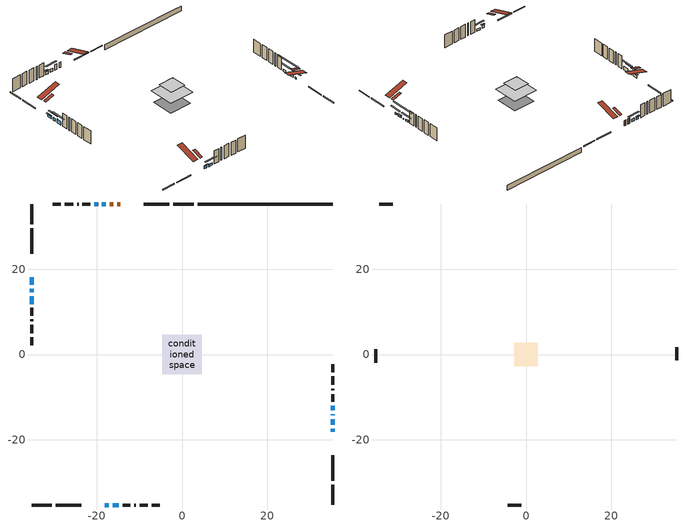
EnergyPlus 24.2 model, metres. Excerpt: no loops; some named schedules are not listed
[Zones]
conditioned space
 floor adiabatic (AdiabaticFloorConstruction): -4.59,-4.59 -4.59,4.59 4.59,4.59 4.59,-4.59 z2.8
 floor foundation (Slab1 construction): -4,-3.93 -4,3.93 4,3.93 4,-3.93 z-1.44
 wall outside (RimJoist1 construction): 2.74,35.37 -2.06,35.37 / -35.37,-35.37 -30.57,-35.37 / -35.37,35.37 -35.37,30.57 / 35.37,-35.37 35.37,-30.57 z0.36:0.66
 wall outside (RimJoist2 construction): -2.99,35.37 -8.93,35.37 / -29.64,-35.37 -23.69,-35.37 / -35.37,29.64 -35.37,23.69 / 35.37,-29.64 35.37,-23.69 z0.36:0.66
 wall outside (AdiabaticWallConstruction 1): -14.53,35.37 -15.18,35.37 / -16.1,35.37 -16.94,35.37 z0.36:2.39
 wall outside (AdiabaticWallConstruction): 35.37,-18.1 35.37,-17.49 z0.36:0.97; 35.37,-16.56 35.37,-15.23 / -16.23,-35.37 -14.9,-35.37 z0.36:1.15; -18.1,-35.37 -17.16,-35.37 / -17.87,35.37 -18.81,35.37 / -19.74,35.37 -20.68,35.37 z0.36:1.48; -35.37,18.1 -35.37,16.4 / -35.37,15.47 -35.37,14.62 z0.36:1.38; 35.37,-14.31 35.37,-14.01 z0.36:0.71; 35.37,-13.09 35.37,-12 z0.36:1.01; -35.37,13.69 -35.37,11.86 z0.36:1.68
 wall outside (Wall1 construction): -21.61,35.37 -23.38,35.37 / -13.97,-35.37 -12.2,-35.37 / -35.37,10.93 -35.37,9.16 / 35.37,-11.07 35.37,-9.3 z0.36:5.24
 wall outside (Wall2 construction): -24.31,35.37 -24.67,35.37 / -11.27,-35.37 -10.91,-35.37 / -35.37,8.23 -35.37,7.87 / 35.37,-8.37 35.37,-8.01 z0.36:5.24
 wall outside (Wall3 construction): -25.6,35.37 -27.55,35.37 / -9.98,-35.37 -8.03,-35.37 / -35.37,6.94 -35.37,4.99 / 35.37,-7.08 35.37,-5.12 z0.36:5.24
 wall outside (Wall4 construction): -28.48,35.37 -30.35,35.37 / -7.1,-35.37 -5.23,-35.37 / -35.37,4.06 -35.37,2.19 / 35.37,-4.2 35.37,-2.33 z0.36:5.24
 wall foundation (FoundationWall1 construction): 3.67,35.37,-1.44 3.67,35.37,0.36 32.2,35.37,0.36 32.2,35.37,0.33 35.37,35.37,0.33 35.37,35.37,-1.44
 window (WindowConstruction 9): 35.37,-18.1 35.37,-17.49 z0.36:0.97
 window (WindowConstruction 6): 35.37,-16.56 35.37,-15.23 z0.36:1.15
 window (WindowConstruction 7): -18.1,-35.37 -17.16,-35.37 z0.36:1.48
 window (WindowConstruction 8): -35.37,18.1 -35.37,16.4 z0.36:1.37
 window (WindowConstruction 10): 35.37,-14.3 35.37,-14.01 z0.36:0.7
 window (WindowConstruction): -17.87,35.37 -18.81,35.37 z0.36:1.48
 window (WindowConstruction 1): -19.74,35.37 -20.68,35.37 z0.36:1.48
 window (WindowConstruction 2): -35.37,15.47 -35.37,14.62 z0.36:1.37
 window (WindowConstruction 3): 35.37,-13.08 35.37,-12 z0.36:1.01
 window (WindowConstruction 4): -16.23,-35.37 -14.9,-35.37 z0.36:1.15
 window (WindowConstruction 5): -35.37,13.69 -35.37,11.86 z0.36:1.68
 door (Door): -14.53,35.37 -15.17,35.37 z0.36:2.39
 door (Door 1): -16.1,35.37 -16.94,35.37 z0.36:2.39
 ceiling adiabatic (AdiabaticFloorConstruction): 4.59,-4.59 4.59,4.59 -4.59,4.59 -4.59,-4.59 z2.8
 roof outside (Roof3 construction): -13.6,35.37,5.24 -13.6,32.01,6.36 -12.72,32.01,6.36 -12.72,35.37,5.24; -19.03,-35.37,5.24 -19.03,-32.01,6.36 -19.91,-32.01,6.36 -19.91,-35.37,5.24; -35.37,19.03,5.24 -32.01,19.03,6.36 -32.01,19.91,6.36 -35.37,19.91,5.24; 35.37,-19.03,5.24 32.01,-19.03,6.36 32.01,-19.91,6.36 35.37,-19.91,5.24
attic - vented
 floor to conditioned space (Floor1 construction Reversed): -2.74,-2.74 -2.74,2.74 2.74,2.74 2.74,-2.74 z5.24
 floor to conditioned space (Floor2 construction Reversed): -2.55,-2.55 -2.55,2.55 2.55,2.55 2.55,-2.55 z5.24
 wall outside (Wall5 construction): -31.28,35.37 -34.44,35.37 / -4.3,-35.37 -1.14,-35.37 / -35.37,1.26 -35.37,-1.9 / 35.37,-1.4 35.37,1.76 z0.36:5.24
 roof outside (Roof1 construction): -11.79,35.37,5.24 -11.79,28.07,7.67 -9.86,28.07,7.67 -9.86,35.37,5.24; -20.84,-35.37,5.24 -20.84,-28.07,7.67 -22.77,-28.07,7.67 -22.77,-35.37,5.24; -35.37,20.84,5.24 -28.07,20.84,7.67 -28.07,22.77,7.67 -35.37,22.77,5.24; 35.37,-20.84,5.24 28.07,-20.84,7.67 28.07,-22.77,7.67 35.37,-22.77,5.24
shading: 35.37,-15.72 35.37,-19.87 35.78,-19.87 35.78,-15.72 z2.74; 35.37,-15.03 35.37,-16.76 35.78,-16.76 35.78,-15.03 z1.35; -16.96,-35.37 -18.3,-35.37 -18.3,-35.78 -16.96,-35.78 z1.68; -35.37,16.2 -35.37,18.3 -35.78,18.3 -35.78,16.2 z1.58; 35.37,-9.71 35.37,-18.6 35.78,-18.6 35.78,-9.71 z5.01; -20.58,35.37 -16.1,35.37 -16.1,35.78 -20.58,35.78 z3.25; -20.88,35.37 -19.54,35.37 -19.54,35.78 -20.88,35.78 z1.68; -35.37,12.85 -35.37,17.24 -35.78,17.24 -35.78,12.85 z3.15; 35.37,-10.23 35.37,-14.86 35.78,-14.86 35.78,-10.23 z2.78; -13.13,-35.37 -18,-35.37 -18,-35.78 -13.13,-35.78 z2.92; -35.37,10.09 -35.37,15.46 -35.78,15.46 -35.78,10.09 z3.45
[Building]
Building 1: Terrain=Suburbs
[Site:Location]
Regina Intl AP_SK: Latitude {deg}=50.43; Longitude {deg}=-104.67; Time Zone {hr}=-6; Elevation {m}=578; Keep Site Location Information=Yes
[Site:GroundTemperature:Shallow]
-2.28208, -4.75844, -4.95676, -3.7816, 0.936024, 5.63167, 9.70254, 12.2813, 12.5004, 10.403, 6.43594, 1.88434
[Site:WaterMainsTemperature]
Calculation Method=Schedule; Temperature Schedule=mains temperature schedule
[Material] Roughness=Rough; Thermal Absorptance=0.9
Name | Thickness {m} | Conductivity {W/m-K} | Density {kg/m3} | Specific Heat {J/kg-K} | Solar Absorptance | Visible Absorptance
asphalt or fiberglass shingles | 0.00635 | 0.162714 | 1121.4 | 1465.45 | 0.84 | 0.84
ceiling stud and cavity | 0.1397 | 0.0812881 | 65.682 | 1177.47 | 0.7 | 0.7
ceiling stud and cavity 1 | 0.1397 | 0.113663 | 65.682 | 1177.47 | 0.7 | 0.7
concrete 4.0 in. | 0.1016 | 1.803125 | 2242.8 | 837.4 | 0.7 | 0.7
concrete 8.0 in. | 0.2032 | 1.803125 | 2242.8 | 837.4 | 0.7 | 0.7
door material | 0.04445 | 0.20624 | 512.64 | 1214.23 | 0.7 | 0.7
door material 1 | 0.04445 | 0.0451087 | 512.64 | 1214.23 | 0.7 | 0.7
floor covering | 0.0127 | 0.0433444 | 54.468 | 1339.84 | 0.6 | 0.6
floor rigid ins; wall rigid ins | 0.512978 | 0.029427 | 32.04 | 1214.23 | 0.7 | 0.7
floor stud and cavity | 0.1397 | 1.75129 | 37.0049 | 1207.88 | 0.7 | 0.7
furniture material conditioned space 1 | 0.1524 | 0.115458 | 640.8 | 1214.23 | 0.6 | 0.6
gypsum board | 0.0127 | 0.160291 | 801 | 837.4 | 0.6 | 0.6
osb sheathing 0.5 in. | 0.0127 | 0.115458 | 512.64 | 1214.23 | 0.7 | 0.7
osb sheathing 0.75 in. | 0.01905 | 0.115458 | 512.64 | 1214.23 | 0.7 | 0.7
osb sheathing 2.0 in. | 0.0508 | 0.115458 | 512.64 | 1214.23 | 0.7 | 0.7
rim joist rigid ins | 0.051816 | 0.029427 | 32.04 | 1214.23 | 0.7 | 0.7
rim joist stud and cavity | 0.0508 | 0.0410629 | 125.044 | 1163.47 | 0.6 | 0.6
rim joist stud and cavity 1 | 0.0508 | 0.559327 | 125.044 | 1163.47 | 0.6 | 0.6
roof stud and cavity | 0.2032 | 0.164438 | 78.34581 | 1123.46 | 0.7 | 0.7
wall stud and cavity | 0.1397 | 0.0895467 | 139.0536 | 1170.24 | 0.7 | 0.7
wall stud and cavity 1 | 0.1397 | 0.112219 | 139.0536 | 1170.24 | 0.7 | 0.7
wall stud and cavity 2 | 0.1397 | 0.104256 | 139.0536 | 1170.24 | 0.7 | 0.7
wall stud and cavity 3 | 0.1397 | 0.105503 | 139.0536 | 1170.24 | 0.7 | 0.7
wall stud and cavity 4 | 0.0889 | 6.1454 | 50.32683 | 1063.81 | 0.6 | 0.6
wall stud and cavity 5 | 0.0889 | 0.380278 | 52.3479 | 1209.89 | 0.7 | 0.7
wall stud and cavity 6 | 0.0889 | 0.391764 | 83.0341 | 1211.67 | 0.7 | 0.7
wood siding | 0.0254 | 0.102417 | 544.68 | 1172.36 | 0.4 | 0.4
wood siding 1 | 0.00254 | 0.102417 | 544.68 | 1172.36 | 0.4 | 0.4
wood siding 2; wood siding 3; wood siding 4 | 0.0254 | 0.102417 | 544.68 | 1172.36 | 0.7 | 0.7
[WindowMaterial:SimpleGlazingSystem]
Name | U-Factor {W/m2-K} | Solar Heat Gain Coefficient
WindowMaterial | 2.938365 | 0.65
WindowMaterial 1 | 2.76973 | 0.64
WindowMaterial 2 | 2.74475 | 0.57
WindowMaterial 3 | 2.97868 | 0.61
WindowMaterial 4 | 2.90032 | 0.68
WindowMaterial 5 | 2.7578 | 0.6
WindowMaterial 6 | 5.20275 | 0.65
WindowMaterial 7 | 4.38171 | 0.49
[Construction]
AdiabaticFloorConstruction: floor stud and cavity, floor rigid ins, osb sheathing 0.75 in., floor covering
AdiabaticWallConstruction: wood siding 3, wall rigid ins, wall stud and cavity 5, gypsum board
AdiabaticWallConstruction 1: wood siding 4, wall rigid ins, wall stud and cavity 5, gypsum board
Door: door material
Door 1: door material 1
Floor1 construction Reversed: gypsum board, ceiling stud and cavity
Floor2 construction Reversed: gypsum board, ceiling stud and cavity 1
FoundationWall1 construction: concrete 8.0 in.
furniture construction conditioned space 1: furniture material conditioned space 1
PartitionWallConstruction: gypsum board, wall stud and cavity 6, gypsum board
RimJoist1 construction: wood siding 2, osb sheathing 2.0 in., rim joist stud and cavity
RimJoist2 construction: wood siding 2, rim joist rigid ins, osb sheathing 2.0 in., rim joist stud and cavity 1
Roof1 construction: asphalt or fiberglass shingles
Roof3 construction: asphalt or fiberglass shingles, osb sheathing 0.75 in., roof stud and cavity, gypsum board
Slab1 construction: concrete 4.0 in.
Wall1 construction: wood siding, osb sheathing 0.5 in., wall stud and cavity, gypsum board
Wall2 construction: wood siding, osb sheathing 0.5 in., wall stud and cavity 1, gypsum board
Wall3 construction: wood siding, osb sheathing 0.5 in., wall stud and cavity 2, gypsum board
Wall4 construction: wood siding, osb sheathing 0.5 in., wall stud and cavity 3, gypsum board
Wall5 construction: wood siding 1, wall stud and cavity 4
WindowConstruction; WindowConstruction 1; WindowConstruction 7: WindowMaterial
WindowConstruction 10: WindowMaterial 7
WindowConstruction 2; WindowConstruction 8: WindowMaterial 1
WindowConstruction 3: WindowMaterial 2
WindowConstruction 4: WindowMaterial 3
WindowConstruction 5: WindowMaterial 4
WindowConstruction 6: WindowMaterial 5
WindowConstruction 9: WindowMaterial 6
[Zone] Multiplier=1; Part of Total Floor Area=Yes
Name | Volume {m3}
attic - vented | 22.1518
conditioned space | 367.4
[Space]
Name | Zone | Volume {m3}
attic - vented 1 | attic - vented | 22.1518
conditioned space 1 | conditioned space | 367.4
[ZoneInfiltration:EffectiveLeakageArea]
infil attic - vented 1: Zone or Space=attic - vented 1; Schedule=Always On Discrete; Effective Air Leakage Area {cm2}=1771.89; Stack Coefficient=0.000508239; Wind Coefficient=1.52319e-05
[ZoneMixing]
whole house fan mix: Zone or Space=attic - vented; Schedule=Always On Continuous; Design Flow Rate Calculation Method=Flow/Zone; Design Flow Rate {m3/s}=0; Source Zone or Space=conditioned space
[SurfaceProperty:ExposedFoundationPerimeter]
Slab1: Exposed Perimeter Calculation Method=TotalExposedPerimeter; Total Exposed Perimeter {m}=31.7
[InternalMass] Zone or ZoneList=conditioned space; Space or SpaceList=conditioned space 1
Name | Construction | Surface Area {m2}
furniture mass conditioned space 1 | furniture construction conditioned space 1 | 58.7598
partition wall mass | PartitionWallConstruction | 146.9
[Lights]
interior lighting: Zone or ZoneList or Space or SpaceList=conditioned space 1; Schedule=interior lighting schedule; Design Level Calculation Method=LightingLevel; Lighting Level {W}=343.2; Return Air Fraction=0; Fraction Radiant=0.6; Fraction Visible=0.2; Fraction Replaceable=1
[People]
occupants: Zone or ZoneList or Space or SpaceList=conditioned space 1; Number of People Schedule=occupants schedule; Number of People Calculation Method=People; Number of People=3; Fraction Radiant=0.314171; Sensible Heat Fraction=0.56303; Activity Level Schedule=occupants activity schedule; Carbon Dioxide Generation Rate {m3/s-W}=0; Enable ASHRAE 55 Comfort Warnings=No; Mean Radiant Temperature Calculation Type=EnclosureAveraged
[ElectricEquipment] Zone or ZoneList or Space or SpaceList=conditioned space 1; Design Level Calculation Method=EquipmentLevel
Name | Schedule | Design Level {W} | Fraction Latent | Fraction Radiant | Fraction Lost
clothes dryer | clothes dryer schedule | 140.772 | 0.015 | 0.081 | 0.85
clothes washer | clothes washer schedule | 32.1985 | 0.03 | 0.162 | 0.7
cooking range | cooking range schedule | 215.147 | 0.08 | 0.432 | 0.2
dishwasher | dishwasher schedule | 66.8632 | 0.3 | 0.18 | 0.4
fridge | fridge schedule | 72.9452 | 0 | 0.6 | 0
mech vent house fan | mech vent house fan schedule | 0 | 0 | 0 | 1
mech vent house fan cfis | mech vent house fan cfis schedule | 0 | 0 | 0 | 0
misc plug loads | misc plug loads schedule | 494.7 | 0.045 | 0.513 | 0.1
whole house fan | Always On Discrete | 0 | 0 | 0 | 1
[OtherEquipment] Zone or ZoneList or Space or SpaceList=conditioned space 1; Design Level Calculation Method=EquipmentLevel
Name | Fuel Type | Schedule | Design Level {W} | Fraction Latent | Fraction Radiant | Fraction Lost
clothes dryer 1 | Electricity | clothes dryer schedule | 0 | 0.015 | 0.081 | 0.85
cooking range 1 | Electricity | cooking range schedule | 0 | 0.08 | 0.432 | 0.2
general water use latent | None | general water use schedule | 62.594 | 1 | 0 | 0
general water use sensible | None | general water use schedule | -61.6891 | 0 | 0.6 | 0
mech vent house fan latent load | None | Always On Discrete | 0 | 1 | 0 | 0
mech vent house fan sensible load | None | Always On Discrete | 0 | 0 | 0 | 0
water heater energy adjustment1 | NaturalGas | Always On Discrete | 0.01 | 0 | 0 | 1
[ZoneInfiltration:DesignFlowRate] Zone or ZoneList or Space or SpaceList=conditioned space 1; Schedule=Always On Discrete; Design Flow Rate Calculation Method=Flow/Zone; Design Flow Rate {m3/s}=0
infil flow; natural vent flow; whole house fan flow
[Foundation:Kiva]
Foundation Kiva 1: Initial Indoor Air Temperature {C}=21; Wall Height Above Grade {m}=0.359999; Wall Depth Below Slab {m}=0.2032
[Foundation:Kiva:Settings]
Soil Conductivity {W/m-K}=0.849921; Soil Density {kg/m3}=1842.3; Soil Specific Heat {J/kg-K}=418.7; Ground Solar Absorptivity=0.9; Ground Thermal Absorptivity=0.9; Ground Surface Roughness {m}=0.03; Far-Field Width {m}=40; Deep-Ground Boundary Condition=ZeroFlux; Deep-Ground Depth {m}=40; Minimum Cell Dimension {m}=0.2; Maximum Cell Growth Coefficient=3; Simulation Timestep=Timestep
[Exterior:Lights]
exterior lighting: Schedule=exterior lighting schedule; Design Level {W}=75.6
[Schedule:Constant]
Name | Hourly Value
Always On Continuous; mech vent house fan schedule; mech vent house fan cfis schedule; Always On Discrete | 1
occupants activity schedule | 117.228
fridge schedule | 0
[Schedule:Week:Daily]
interior lighting schedule Week Rule - Jan1-Jan27: interior lighting schedule day, interior lighting schedule day, interior lighting schedule day, interior lighting schedule day, interior lighting schedule day, interior lighting schedule day, interior lighting schedule day, interior lighting schedule default day, interior lighting schedule default day, interior lighting schedule default day, interior lighting schedule default day, interior lighting schedule default day
interior lighting schedule Week Rule - Jan28-Feb3: interior lighting schedule day, interior lighting schedule day, interior lighting schedule day, interior lighting schedule day, interior lighting schedule day 1, interior lighting schedule day 1, interior lighting schedule day 1, interior lighting schedule default day, interior lighting schedule default day, interior lighting schedule default day, interior lighting schedule default day, interior lighting schedule default day
interior lighting schedule Week Rule - Feb4-Feb24: interior lighting schedule day 1, interior lighting schedule day 1, interior lighting schedule day 1, interior lighting schedule day 1, interior lighting schedule day 1, interior lighting schedule day 1, interior lighting schedule day 1, interior lighting schedule default day, interior lighting schedule default day, interior lighting schedule default day, interior lighting schedule default day, interior lighting schedule default day
interior lighting schedule Week Rule - Feb25-Mar3: interior lighting schedule day 1, interior lighting schedule day 1, interior lighting schedule day 1, interior lighting schedule day 1, interior lighting schedule day 2, interior lighting schedule day 2, interior lighting schedule day 2, interior lighting schedule default day, interior lighting schedule default day, interior lighting schedule default day, interior lighting schedule default day, interior lighting schedule default day
interior lighting schedule Week Rule - Mar4-Mar31: interior lighting schedule day 2, interior lighting schedule day 2, interior lighting schedule day 2, interior lighting schedule day 2, interior lighting schedule day 2, interior lighting schedule day 2, interior lighting schedule day 2, interior lighting schedule default day, interior lighting schedule default day, interior lighting schedule default day, interior lighting schedule default day, interior lighting schedule default day
interior lighting schedule Week Rule - Apr1-Apr28: interior lighting schedule day 3, interior lighting schedule day 3, interior lighting schedule day 3, interior lighting schedule day 3, interior lighting schedule day 3, interior lighting schedule day 3, interior lighting schedule day 3, interior lighting schedule default day, interior lighting schedule default day, interior lighting schedule default day, interior lighting schedule default day, interior lighting schedule default day
interior lighting schedule Week Rule - Apr29-May5: interior lighting schedule day 3, interior lighting schedule day 3, interior lighting schedule day 4, interior lighting schedule day 4, interior lighting schedule day 4, interior lighting schedule day 4, interior lighting schedule day 4, interior lighting schedule default day, interior lighting schedule default day, interior lighting schedule default day, interior lighting schedule default day, interior lighting schedule default day
interior lighting schedule Week Rule - May6-May26: interior lighting schedule day 4, interior lighting schedule day 4, interior lighting schedule day 4, interior lighting schedule day 4, interior lighting schedule day 4, interior lighting schedule day 4, interior lighting schedule day 4, interior lighting schedule default day, interior lighting schedule default day, interior lighting schedule default day, interior lighting schedule default day, interior lighting schedule default day
interior lighting schedule Week Rule - May27-Jun2: interior lighting schedule day 4, interior lighting schedule day 4, interior lighting schedule day 4, interior lighting schedule day 4, interior lighting schedule day 4, interior lighting schedule day 5, interior lighting schedule day 5, interior lighting schedule default day, interior lighting schedule default day, interior lighting schedule default day, interior lighting schedule default day, interior lighting schedule default day
interior lighting schedule Week Rule - Jun3-Jun30: interior lighting schedule day 5, interior lighting schedule day 5, interior lighting schedule day 5, interior lighting schedule day 5, interior lighting schedule day 5, interior lighting schedule day 5, interior lighting schedule day 5, interior lighting schedule default day, interior lighting schedule default day, interior lighting schedule default day, interior lighting schedule default day, interior lighting schedule default day
interior lighting schedule Week Rule - Jul1-Jul28: interior lighting schedule day 6, interior lighting schedule day 6, interior lighting schedule day 6, interior lighting schedule day 6, interior lighting schedule day 6, interior lighting schedule day 6, interior lighting schedule day 6, interior lighting schedule default day, interior lighting schedule default day, interior lighting schedule default day, interior lighting schedule default day, interior lighting schedule default day
interior lighting schedule Week Rule - Jul29-Aug4: interior lighting schedule day 6, interior lighting schedule day 6, interior lighting schedule day 6, interior lighting schedule day 7, interior lighting schedule day 7, interior lighting schedule day 7, interior lighting schedule day 7, interior lighting schedule default day, interior lighting schedule default day, interior lighting schedule default day, interior lighting schedule default day, interior lighting schedule default day
interior lighting schedule Week Rule - Aug5-Aug25: interior lighting schedule day 7, interior lighting schedule day 7, interior lighting schedule day 7, interior lighting schedule day 7, interior lighting schedule day 7, interior lighting schedule day 7, interior lighting schedule day 7, interior lighting schedule default day, interior lighting schedule default day, interior lighting schedule default day, interior lighting schedule default day, interior lighting schedule default day
interior lighting schedule Week Rule - Aug26-Sep1: interior lighting schedule day 7, interior lighting schedule day 7, interior lighting schedule day 7, interior lighting schedule day 7, interior lighting schedule day 7, interior lighting schedule day 7, interior lighting schedule day 8, interior lighting schedule default day, interior lighting schedule default day, interior lighting schedule default day, interior lighting schedule default day, interior lighting schedule default day
interior lighting schedule Week Rule - Sep2-Sep29: interior lighting schedule day 8, interior lighting schedule day 8, interior lighting schedule day 8, interior lighting schedule day 8, interior lighting schedule day 8, interior lighting schedule day 8, interior lighting schedule day 8, interior lighting schedule default day, interior lighting schedule default day, interior lighting schedule default day, interior lighting schedule default day, interior lighting schedule default day
interior lighting schedule Week Rule - Sep30-Oct6: interior lighting schedule day 8, interior lighting schedule day 9, interior lighting schedule day 9, interior lighting schedule day 9, interior lighting schedule day 9, interior lighting schedule day 9, interior lighting schedule day 9, interior lighting schedule default day, interior lighting schedule default day, interior lighting schedule default day, interior lighting schedule default day, interior lighting schedule default day
interior lighting schedule Week Rule - Oct7-Oct27: interior lighting schedule day 9, interior lighting schedule day 9, interior lighting schedule day 9, interior lighting schedule day 9, interior lighting schedule day 9, interior lighting schedule day 9, interior lighting schedule day 9, interior lighting schedule default day, interior lighting schedule default day, interior lighting schedule default day, interior lighting schedule default day, interior lighting schedule default day
interior lighting schedule Week Rule - Oct28-Nov3: interior lighting schedule day 9, interior lighting schedule day 9, interior lighting schedule day 9, interior lighting schedule day 9, interior lighting schedule day 10, interior lighting schedule day 10, interior lighting schedule day 10, interior lighting schedule default day, interior lighting schedule default day, interior lighting schedule default day, interior lighting schedule default day, interior lighting schedule default day
interior lighting schedule Week Rule - Nov4-Nov24: interior lighting schedule day 10, interior lighting schedule day 10, interior lighting schedule day 10, interior lighting schedule day 10, interior lighting schedule day 10, interior lighting schedule day 10, interior lighting schedule day 10, interior lighting schedule default day, interior lighting schedule default day, interior lighting schedule default day, interior lighting schedule default day, interior lighting schedule default day
interior lighting schedule Week Rule - Nov25-Dec1: interior lighting schedule day 10, interior lighting schedule day 10, interior lighting schedule day 10, interior lighting schedule day 10, interior lighting schedule day 10, interior lighting schedule day 10, interior lighting schedule day 11, interior lighting schedule default day, interior lighting schedule default day, interior lighting schedule default day, interior lighting schedule default day, interior lighting schedule default day
interior lighting schedule Week Rule - Dec2-Dec31: interior lighting schedule day 11, interior lighting schedule day 11, interior lighting schedule day 11, interior lighting schedule day 11, interior lighting schedule day 11, interior lighting schedule day 11, interior lighting schedule day 11, interior lighting schedule default day, interior lighting schedule default day, interior lighting schedule default day, interior lighting schedule default day, interior lighting schedule default day
occupants schedule Week Rule - Jan1-Dec31: occupants schedule day, occupants schedule day, occupants schedule day, occupants schedule day, occupants schedule day, occupants schedule day, occupants schedule day, occupants schedule default day, occupants schedule default day, occupants schedule default day, occupants schedule default day, occupants schedule default day
clothes dryer schedule Week Rule - Jan1-Dec31: clothes dryer schedule day, clothes dryer schedule day, clothes dryer schedule day, clothes dryer schedule day, clothes dryer schedule day, clothes dryer schedule day, clothes dryer schedule day, clothes dryer schedule default day, clothes dryer schedule default day, clothes dryer schedule default day, clothes dryer schedule default day, clothes dryer schedule default day
clothes washer schedule Week Rule - Jan1-Dec31: clothes washer schedule day, clothes washer schedule day, clothes washer schedule day, clothes washer schedule day, clothes washer schedule day, clothes washer schedule day, clothes washer schedule day, clothes washer schedule default day, clothes washer schedule default day, clothes washer schedule default day, clothes washer schedule default day, clothes washer schedule default day
cooking range schedule Week Rule - Jan1-Dec31: cooking range schedule day, cooking range schedule day, cooking range schedule day, cooking range schedule day, cooking range schedule day, cooking range schedule day, cooking range schedule day, cooking range schedule default day, cooking range schedule default day, cooking range schedule default day, cooking range schedule default day, cooking range schedule default day
dishwasher schedule Week Rule - Jan1-Dec31: dishwasher schedule day, dishwasher schedule day, dishwasher schedule day, dishwasher schedule day, dishwasher schedule day, dishwasher schedule day, dishwasher schedule day, dishwasher schedule default day, dishwasher schedule default day, dishwasher schedule default day, dishwasher schedule default day, dishwasher schedule default day
misc plug loads schedule Week Rule - Jan1-Dec31: misc plug loads schedule day, misc plug loads schedule day, misc plug loads schedule day, misc plug loads schedule day, misc plug loads schedule day, misc plug loads schedule day, misc plug loads schedule day, misc plug loads schedule default day, misc plug loads schedule default day, misc plug loads schedule default day, misc plug loads schedule default day, misc plug loads schedule default day
general water use schedule Week Rule - Jan1-Dec31: general water use schedule day, general water use schedule day, general water use schedule day, general water use schedule day, general water use schedule day, general water use schedule day, general water use schedule day, general water use schedule default day, general water use schedule default day, general water use schedule default day, general water use schedule default day, general water use schedule default day
exterior lighting schedule Week Rule - Jan1-Jan27: exterior lighting schedule day, exterior lighting schedule day, exterior lighting schedule day, exterior lighting schedule day, exterior lighting schedule day, exterior lighting schedule day, exterior lighting schedule day, exterior lighting schedule default day, exterior lighting schedule default day, exterior lighting schedule default day, exterior lighting schedule default day, exterior lighting schedule default day
exterior lighting schedule Week Rule - Jan28-Feb3: exterior lighting schedule day, exterior lighting schedule day, exterior lighting schedule day, exterior lighting schedule day, exterior lighting schedule day 1, exterior lighting schedule day 1, exterior lighting schedule day 1, exterior lighting schedule default day, exterior lighting schedule default day, exterior lighting schedule default day, exterior lighting schedule default day, exterior lighting schedule default day
exterior lighting schedule Week Rule - Feb4-Feb24: exterior lighting schedule day 1, exterior lighting schedule day 1, exterior lighting schedule day 1, exterior lighting schedule day 1, exterior lighting schedule day 1, exterior lighting schedule day 1, exterior lighting schedule day 1, exterior lighting schedule default day, exterior lighting schedule default day, exterior lighting schedule default day, exterior lighting schedule default day, exterior lighting schedule default day
exterior lighting schedule Week Rule - Feb25-Mar3: exterior lighting schedule day 1, exterior lighting schedule day 1, exterior lighting schedule day 1, exterior lighting schedule day 1, exterior lighting schedule day 2, exterior lighting schedule day 2, exterior lighting schedule day 2, exterior lighting schedule default day, exterior lighting schedule default day, exterior lighting schedule default day, exterior lighting schedule default day, exterior lighting schedule default day
exterior lighting schedule Week Rule - Mar4-Mar31: exterior lighting schedule day 2, exterior lighting schedule day 2, exterior lighting schedule day 2, exterior lighting schedule day 2, exterior lighting schedule day 2, exterior lighting schedule day 2, exterior lighting schedule day 2, exterior lighting schedule default day, exterior lighting schedule default day, exterior lighting schedule default day, exterior lighting schedule default day, exterior lighting schedule default day
exterior lighting schedule Week Rule - Apr1-Apr28: exterior lighting schedule day 3, exterior lighting schedule day 3, exterior lighting schedule day 3, exterior lighting schedule day 3, exterior lighting schedule day 3, exterior lighting schedule day 3, exterior lighting schedule day 3, exterior lighting schedule default day, exterior lighting schedule default day, exterior lighting schedule default day, exterior lighting schedule default day, exterior lighting schedule default day
exterior lighting schedule Week Rule - Apr29-May5: exterior lighting schedule day 3, exterior lighting schedule day 3, exterior lighting schedule day 4, exterior lighting schedule day 4, exterior lighting schedule day 4, exterior lighting schedule day 4, exterior lighting schedule day 4, exterior lighting schedule default day, exterior lighting schedule default day, exterior lighting schedule default day, exterior lighting schedule default day, exterior lighting schedule default day
exterior lighting schedule Week Rule - May6-May26: exterior lighting schedule day 4, exterior lighting schedule day 4, exterior lighting schedule day 4, exterior lighting schedule day 4, exterior lighting schedule day 4, exterior lighting schedule day 4, exterior lighting schedule day 4, exterior lighting schedule default day, exterior lighting schedule default day, exterior lighting schedule default day, exterior lighting schedule default day, exterior lighting schedule default day
exterior lighting schedule Week Rule - May27-Jun2: exterior lighting schedule day 4, exterior lighting schedule day 4, exterior lighting schedule day 4, exterior lighting schedule day 4, exterior lighting schedule day 4, exterior lighting schedule day 5, exterior lighting schedule day 5, exterior lighting schedule default day, exterior lighting schedule default day, exterior lighting schedule default day, exterior lighting schedule default day, exterior lighting schedule default day
exterior lighting schedule Week Rule - Jun3-Jun30: exterior lighting schedule day 5, exterior lighting schedule day 5, exterior lighting schedule day 5, exterior lighting schedule day 5, exterior lighting schedule day 5, exterior lighting schedule day 5, exterior lighting schedule day 5, exterior lighting schedule default day, exterior lighting schedule default day, exterior lighting schedule default day, exterior lighting schedule default day, exterior lighting schedule default day
exterior lighting schedule Week Rule - Jul1-Jul28: exterior lighting schedule day 6, exterior lighting schedule day 6, exterior lighting schedule day 6, exterior lighting schedule day 6, exterior lighting schedule day 6, exterior lighting schedule day 6, exterior lighting schedule day 6, exterior lighting schedule default day, exterior lighting schedule default day, exterior lighting schedule default day, exterior lighting schedule default day, exterior lighting schedule default day
exterior lighting schedule Week Rule - Jul29-Aug4: exterior lighting schedule day 6, exterior lighting schedule day 6, exterior lighting schedule day 6, exterior lighting schedule day 7, exterior lighting schedule day 7, exterior lighting schedule day 7, exterior lighting schedule day 7, exterior lighting schedule default day, exterior lighting schedule default day, exterior lighting schedule default day, exterior lighting schedule default day, exterior lighting schedule default day
exterior lighting schedule Week Rule - Aug5-Aug25: exterior lighting schedule day 7, exterior lighting schedule day 7, exterior lighting schedule day 7, exterior lighting schedule day 7, exterior lighting schedule day 7, exterior lighting schedule day 7, exterior lighting schedule day 7, exterior lighting schedule default day, exterior lighting schedule default day, exterior lighting schedule default day, exterior lighting schedule default day, exterior lighting schedule default day
exterior lighting schedule Week Rule - Aug26-Sep1: exterior lighting schedule day 7, exterior lighting schedule day 7, exterior lighting schedule day 7, exterior lighting schedule day 7, exterior lighting schedule day 7, exterior lighting schedule day 7, exterior lighting schedule day 8, exterior lighting schedule default day, exterior lighting schedule default day, exterior lighting schedule default day, exterior lighting schedule default day, exterior lighting schedule default day
exterior lighting schedule Week Rule - Sep2-Sep29: exterior lighting schedule day 8, exterior lighting schedule day 8, exterior lighting schedule day 8, exterior lighting schedule day 8, exterior lighting schedule day 8, exterior lighting schedule day 8, exterior lighting schedule day 8, exterior lighting schedule default day, exterior lighting schedule default day, exterior lighting schedule default day, exterior lighting schedule default day, exterior lighting schedule default day
exterior lighting schedule Week Rule - Sep30-Oct6: exterior lighting schedule day 8, exterior lighting schedule day 9, exterior lighting schedule day 9, exterior lighting schedule day 9, exterior lighting schedule day 9, exterior lighting schedule day 9, exterior lighting schedule day 9, exterior lighting schedule default day, exterior lighting schedule default day, exterior lighting schedule default day, exterior lighting schedule default day, exterior lighting schedule default day
exterior lighting schedule Week Rule - Oct7-Oct27: exterior lighting schedule day 9, exterior lighting schedule day 9, exterior lighting schedule day 9, exterior lighting schedule day 9, exterior lighting schedule day 9, exterior lighting schedule day 9, exterior lighting schedule day 9, exterior lighting schedule default day, exterior lighting schedule default day, exterior lighting schedule default day, exterior lighting schedule default day, exterior lighting schedule default day
exterior lighting schedule Week Rule - Oct28-Nov3: exterior lighting schedule day 9, exterior lighting schedule day 9, exterior lighting schedule day 9, exterior lighting schedule day 9, exterior lighting schedule day 10, exterior lighting schedule day 10, exterior lighting schedule day 10, exterior lighting schedule default day, exterior lighting schedule default day, exterior lighting schedule default day, exterior lighting schedule default day, exterior lighting schedule default day
[Schedule:Year]
interior lighting schedule: interior lighting schedule Week Rule - Jan1-Jan27, 1, 1, 1, 27, interior lighting schedule Week Rule - Jan28-Feb3, 1, 28, 2, 3, interior lighting schedule Week Rule - Feb4-Feb24, 2, 4, 2, 24, interior lighting schedule Week Rule - Feb25-Mar3, 2, 25, 3, 3, interior lighting schedule Week Rule - Mar4-Mar31, 3, 4, 3, 31, interior lighting schedule Week Rule - Apr1-Apr28, 4, 1, 4, 28, interior lighting schedule Week Rule - Apr29-May5, 4, 29, 5, 5, interior lighting schedule Week Rule - May6-May26, 5, 6, 5, 26, interior lighting schedule Week Rule - May27-Jun2, 5, 27, 6, 2, interior lighting schedule Week Rule - Jun3-Jun30, 6, 3, 6, 30, interior lighting schedule Week Rule - Jul1-Jul28, 7, 1, 7, 28, interior lighting schedule Week Rule - Jul29-Aug4, 7, 29, 8, 4, interior lighting schedule Week Rule - Aug5-Aug25, 8, 5, 8, 25, interior lighting schedule Week Rule - Aug26-Sep1, 8, 26, 9, 1, interior lighting schedule Week Rule - Sep2-Sep29, 9, 2, 9, 29, interior lighting schedule Week Rule - Sep30-Oct6, 9, 30, 10, 6, interior lighting schedule Week Rule - Oct7-Oct27, 10, 7, 10, 27, interior lighting schedule Week Rule - Oct28-Nov3, 10, 28, 11, 3, interior lighting schedule Week Rule - Nov4-Nov24, 11, 4, 11, 24, interior lighting schedule Week Rule - Nov25-Dec1, 11, 25, 12, 1, interior lighting schedule Week Rule - Dec2-Dec31, 12, 2, 12, 31
occupants schedule: occupants schedule Week Rule - Jan1-Dec31, 1, 1, 12, 31
clothes dryer schedule: clothes dryer schedule Week Rule - Jan1-Dec31, 1, 1, 12, 31
clothes washer schedule: clothes washer schedule Week Rule - Jan1-Dec31, 1, 1, 12, 31
cooking range schedule: cooking range schedule Week Rule - Jan1-Dec31, 1, 1, 12, 31
dishwasher schedule: dishwasher schedule Week Rule - Jan1-Dec31, 1, 1, 12, 31
misc plug loads schedule: misc plug loads schedule Week Rule - Jan1-Dec31, 1, 1, 12, 31
general water use schedule: general water use schedule Week Rule - Jan1-Dec31, 1, 1, 12, 31
exterior lighting schedule: exterior lighting schedule Week Rule - Jan1-Jan27, 1, 1, 1, 27, exterior lighting schedule Week Rule - Jan28-Feb3, 1, 28, 2, 3, exterior lighting schedule Week Rule - Feb4-Feb24, 2, 4, 2, 24, exterior lighting schedule Week Rule - Feb25-Mar3, 2, 25, 3, 3, exterior lighting schedule Week Rule - Mar4-Mar31, 3, 4, 3, 31, exterior lighting schedule Week Rule - Apr1-Apr28, 4, 1, 4, 28, exterior lighting schedule Week Rule - Apr29-May5, 4, 29, 5, 5, exterior lighting schedule Week Rule - May6-May26, 5, 6, 5, 26, exterior lighting schedule Week Rule - May27-Jun2, 5, 27, 6, 2, exterior lighting schedule Week Rule - Jun3-Jun30, 6, 3, 6, 30, exterior lighting schedule Week Rule - Jul1-Jul28, 7, 1, 7, 28, exterior lighting schedule Week Rule - Jul29-Aug4, 7, 29, 8, 4, exterior lighting schedule Week Rule - Aug5-Aug25, 8, 5, 8, 25, exterior lighting schedule Week Rule - Aug26-Sep1, 8, 26, 9, 1, exterior lighting schedule Week Rule - Sep2-Sep29, 9, 2, 9, 29, exterior lighting schedule Week Rule - Sep30-Oct6, 9, 30, 10, 6, exterior lighting schedule Week Rule - Oct7-Oct27, 10, 7, 10, 27, exterior lighting schedule Week Rule - Oct28-Nov3, 10, 28, 11, 3, exterior lighting schedule Week Rule - Nov4-Nov24, 11, 4, 11, 24, exterior lighting schedule Week Rule - Nov25-Dec1, 11, 25, 12, 1, exterior lighting schedule Week Rule - Dec2-Dec31, 12, 2, 12, 31
[Schedule:Compact]
mains temperature schedule: Through: 01/01, For: AllDays, Until: 24:00, 3.64167, Through: 01/02, For: AllDays, Until: 24:00, 3.56444, Through: 01/03, For: AllDays, Until: 24:00, 3.48833, Through: 01/04, For: AllDays, Until: 24:00, 3.41333, Through: 01/05, For: AllDays, Until: 24:00, 3.33944, Through: 01/06, For: AllDays, Until: 24:00, 3.26667, Through: 01/07, For: AllDays, Until: 24:00, 3.195, Through: 01/08, For: AllDays, Until: 24:00, 3.12444, Through: 01/09, For: AllDays, Until: 24:00, 3.055, Through: 01/10, For: AllDays, Until: 24:00, 2.98611, Through: 01/11, For: AllDays, Until: 24:00, 2.91944, Through: 01/12, For: AllDays, Until: 24:00, 2.85333, Through: 01/13, For: AllDays, Until: 24:00, 2.78833, Through: 01/14, For: AllDays, Until: 24:00, 2.725, Through: 01/15, For: AllDays, Until: 24:00, 2.66222, Through: 01/16, For: AllDays, Until: 24:00, 2.60111, Through: 01/17, For: AllDays, Until: 24:00, 2.54167, Through: 01/18, For: AllDays, Until: 24:00, 2.48333, Through: 01/19, For: AllDays, Until: 24:00, 2.42611, Through: 01/20, For: AllDays, Until: 24:00, 2.37, Through: 01/21, For: AllDays, Until: 24:00, 2.31556, Through: 01/22, For: AllDays, Until: 24:00, 2.26278, Through: 01/23, For: AllDays, Until: 24:00, 2.21111, Through: 01/24, For: AllDays, Until: 24:00, 2.16056, Through: 01/25, For: AllDays, Until: 24:00, 2.11167, Through: 01/26, For: AllDays, Until: 24:00, 2.06444, Through: 01/27, For: AllDays, Until: 24:00, 2.01833, Through: 01/28, For: AllDays, Until: 24:00, 1.97389, Through: 01/29, For: AllDays, Until: 24:00, 1.93056, Through: 01/30, For: AllDays, Until: 24:00, 1.88889, Through: 01/31, For: AllDays, Until: 24:00, 1.84889, Through: 02/01, For: AllDays, Until: 24:00, 1.81056, Through: 02/02, For: AllDays, Until: 24:00, 1.77333, Through: 02/03, For: AllDays, Until: 24:00, 1.73778, Through: 02/04, For: AllDays, Until: 24:00, 1.70389, Through: 02/05, For: AllDays, Until: 24:00, 1.67167, Through: 02/06, For: AllDays, Until: 24:00, 1.64056, Through: 02/07, For: AllDays, Until: 24:00, 1.61111, Through: 02/08, For: AllDays, Until: 24:00, 1.58333, Through: 02/09, For: AllDays, Until: 24:00, 1.55722, Through: 02/10, For: AllDays, Until: 24:00, 1.53278, Through: 02/11, For: AllDays, Until: 24:00, 1.51, Through: 02/12, For: AllDays, Until: 24:00, 1.48889, Through: 02/13, For: AllDays, Until: 24:00, 1.46889, Through: 02/14, For: AllDays, Until: 24:00, 1.45111, Through: 02/15, For: AllDays, Until: 24:00, 1.43444, Through: 02/16, For: AllDays, Until: 24:00, 1.41944, Through: 02/17, For: AllDays, Until: 24:00, 1.40667, Through: 02/18, For: AllDays, Until: 24:00, 1.395, Through: 02/19, For: AllDays, Until: 24:00, 1.385, Through: 02/20, For: AllDays, Until: 24:00, 1.37667, Through: 02/21, For: AllDays, Until: 24:00, 1.37, Through: 02/22, For: AllDays, Until: 24:00, 1.365, Through: 02/23, For: AllDays, Until: 24:00, 1.36167, Through: 02/24, For: AllDays, Until: 24:00, 1.36, Through: 02/25, For: AllDays, Until: 24:00, 1.36, Through: 02/26, For: AllDays, Until: 24:00, 1.36167, Through: 02/27, For: AllDays, Until: 24:00, 1.365, Through: 02/28, For: AllDays, Until: 24:00, 1.37, Through: 03/01, For: AllDays, Until: 24:00, 1.37667, Through: 03/02, For: AllDays, Until: 24:00, 1.385, Through: 03/03, For: AllDays, Until: 24:00, 1.395, Through: 03/04, For: AllDays, Until: 24:00, 1.40667, Through: 03/05, For: AllDays, Until: 24:00, 1.41944, Through: 03/06, For: AllDays, Until: 24:00, 1.43444, Through: 03/07, For: AllDays, Until: 24:00, 1.45111, Through: 03/08, For: AllDays, Until: 24:00, 1.46889, Through: 03/09, For: AllDays, Until: 24:00, 1.48889, Through: 03/10, For: AllDays, Until: 24:00, 1.51, Through: 03/11, For: AllDays, Until: 24:00, 1.53278, Through: 03/12, For: AllDays, Until: 24:00, 1.55778, Through: 03/13, For: AllDays, Until: 24:00, 1.58389, Through: 03/14, For: AllDays, Until: 24:00, 1.61167, Through: 03/15, For: AllDays, Until: 24:00, 1.64056, Through: 03/16, For: AllDays, Until: 24:00, 1.67167, Through: 03/17, For: AllDays, Until: 24:00, 1.70389, Through: 03/18, For: AllDays, Until: 24:00, 1.73778, Through: 03/19, For: AllDays, Until: 24:00, 1.77333, Through: 03/20, For: AllDays, Until: 24:00, 1.81056, Through: 03/21, For: AllDays, Until: 24:00, 1.84944, Through: 03/22, For: AllDays, Until: 24:00, 1.88944, Through: 03/23, For: AllDays, Until: 24:00, 1.93111, Through: 03/24, For: AllDays, Until: 24:00, 1.97389, Through: 03/25, For: AllDays, Until: 24:00, 2.01833, Through: 03/26, For: AllDays, Until: 24:00, 2.06444, Through: 03/27, For: AllDays, Until: 24:00, 2.11222, Through: 03/28, For: AllDays, Until: 24:00, 2.16111, Through: 03/29, For: AllDays, Until: 24:00, 2.21111, Through: 03/30, For: AllDays, Until: 24:00, 2.26278, Through: 03/31, For: AllDays, Until: 24:00, 2.31611, Through: 04/01, For: AllDays, Until: 24:00, 2.37056, Through: 04/02, For: AllDays, Until: 24:00, 2.42611, Through: 04/03, For: AllDays, Until: 24:00, 2.48333, Through: 04/04, For: AllDays, Until: 24:00, 2.54167, Through: 04/05, For: AllDays, Until: 24:00, 2.60167, Through: 04/06, For: AllDays, Until: 24:00, 2.66278, Through: 04/07, For: AllDays, Until: 24:00, 2.725, Through: 04/08, For: AllDays, Until: 24:00, 2.78833, Through: 04/09, For: AllDays, Until: 24:00, 2.85333, Through: 04/10, For: AllDays, Until: 24:00, 2.91944, Through: 04/11, For: AllDays, Until: 24:00, 2.98667, Through: 04/12, For: AllDays, Until: 24:00, 3.055, Through: 04/13, For: AllDays, Until: 24:00, 3.12444, Through: 04/14, For: AllDays, Until: 24:00, 3.195, Through: 04/15, For: AllDays, Until: 24:00, 3.26722, Through: 04/16, For: AllDays, Until: 24:00, 3.34, Through: 04/17, For: AllDays, Until: 24:00, 3.41389, Through: 04/18, For: AllDays, Until: 24:00, 3.48889, Through: 04/19, For: AllDays, Until: 24:00, 3.565, Through: 04/20, For: AllDays, Until: 24:00, 3.64167, Through: 04/21, For: AllDays, Until: 24:00, 3.72, Through: 04/22, For: AllDays, Until: 24:00, 3.79889, Through: 04/23, For: AllDays, Until: 24:00, 3.87889, Through: 04/24, For: AllDays, Until: 24:00, 3.95944, Through: 04/25, For: AllDays, Until: 24:00, 4.04111, Through: 04/26, For: AllDays, Until: 24:00, 4.12389, Through: 04/27, For: AllDays, Until: 24:00, 4.20722, Through: 04/28, For: AllDays, Until: 24:00, 4.29111, Through: 04/29, For: AllDays, Until: 24:00, 4.37611, Through: 04/30, For: AllDays, Until: 24:00, 4.46167, Through: 05/01, For: AllDays, Until: 24:00, 4.54833, Through: 05/02, For: AllDays, Until: 24:00, 4.63556, Through: 05/03, For: AllDays, Until: 24:00, 4.72333, Through: 05/04, For: AllDays, Until: 24:00, 4.81167, Through: 05/05, For: AllDays, Until: 24:00, 4.90111, Through: 05/06, For: AllDays, Until: 24:00, 4.99056, Through: 05/07, For: AllDays, Until: 24:00, 5.08111, Through: 05/08, For: AllDays, Until: 24:00, 5.17222, Through: 05/09, For: AllDays, Until: 24:00, 5.26333, Through: 05/10, For: AllDays, Until: 24:00, 5.35556, Through: 05/11, For: AllDays, Until: 24:00, 5.44778, Through: 05/12, For: AllDays, Until: 24:00, 5.54056, Through: 05/13, For: AllDays, Until: 24:00, 5.63389, Through: 05/14, For: AllDays, Until: 24:00, 5.72722, Through: 05/15, For: AllDays, Until: 24:00, 5.82111, Through: 05/16, For: AllDays, Until: 24:00, 5.91556, Through: 05/17, For: AllDays, Until: 24:00, 6.01056, Through: 05/18, For: AllDays, Until: 24:00, 6.105, Through: 05/19, For: AllDays, Until: 24:00, 6.20056, Through: 05/20, For: AllDays, Until: 24:00, 6.29556, Through: 05/21, For: AllDays, Until: 24:00, 6.39111, Through: 05/22, For: AllDays, Until: 24:00, 6.48722, Through: 05/23, For: AllDays, Until: 24:00, 6.58278, Through: 05/24, For: AllDays, Until: 24:00, 6.67889, Through: 05/25, For: AllDays, Until: 24:00, 6.775, Through: 05/26, For: AllDays, Until: 24:00, 6.87111, Through: 05/27, For: AllDays, Until: 24:00, 6.96722, Through: 05/28, For: AllDays, Until: 24:00, 7.06333, Through: 05/29, For: AllDays, Until: 24:00, 7.15944, Through: 05/30, For: AllDays, Until: 24:00, 7.25556, Through: 05/31, For: AllDays, Until: 24:00, 7.35111, Through: 06/01, For: AllDays, Until: 24:00, 7.44722, Through: 06/02, For: AllDays, Until: 24:00, 7.54278, Through: 06/03, For: AllDays, Until: 24:00, 7.63833, Through: 06/04, For: AllDays, Until: 24:00, 7.73333, Through: 06/05, For: AllDays, Until: 24:00, 7.82833, Through: 06/06, For: AllDays, Until: 24:00, 7.92333, Through: 06/07, For: AllDays, Until: 24:00, 8.01778, Through: 06/08, For: AllDays, Until: 24:00, 8.11167, Through: 06/09, For: AllDays, Until: 24:00, 8.20556, Through: 06/10, For: AllDays, Until: 24:00, 8.29889, Through: 06/11, For: AllDays, Until: 24:00, 8.39222, Through: 06/12, For: AllDays, Until: 24:00, 8.485, Through: 06/13, For: AllDays, Until: 24:00, 8.57722, Through: 06/14, For: AllDays, Until: 24:00, 8.66889, Through: 06/15, For: AllDays, Until: 24:00, 8.76, Through: 06/16, For: AllDays, Until: 24:00, 8.85056, Through: 06/17, For: AllDays, Until: 24:00, 8.94056, Through: 06/18, For: AllDays, Until: 24:00, 9.03, Through: 06/19, For: AllDays, Until: 24:00, 9.11889, Through: 06/20, For: AllDays, Until: 24:00, 9.20722, Through: 06/21, For: AllDays, Until: 24:00, 9.29444, Through: 06/22, For: AllDays, Until: 24:00, 9.38167, Through: 06/23, For: AllDays, Until: 24:00, 9.46778, Through: 06/24, For: AllDays, Until: 24:00, 9.55333, Through: 06/25, For: AllDays, Until: 24:00, 9.63778, Through: 06/26, For: AllDays, Until: 24:00, 9.72167, Through: 06/27, For: AllDays, Until: 24:00, 9.80444, Through: 06/28, For: AllDays, Until: 24:00, 9.88667, Through: 06/29, For: AllDays, Until: 24:00, 9.96778, Through: 06/30, For: AllDays, Until: 24:00, 10.0483, Through: 07/01, For: AllDays, Until: 24:00, 10.1278, Through: 07/02, For: AllDays, Until: 24:00, 10.2061, Through: 07/03, For: AllDays, Until: 24:00, 10.2839, Through: 07/04, For: AllDays, Until: 24:00, 10.3606, Through: 07/05, For: AllDays, Until: 24:00, 10.4361, Through: 07/06, For: AllDays, Until: 24:00, 10.5106, Through: 07/07, For: AllDays, Until: 24:00, 10.5839, Through: 07/08, For: AllDays, Until: 24:00, 10.6561, Through: 07/09, For: AllDays, Until: 24:00, 10.7278, Through: 07/10, For: AllDays, Until: 24:00, 10.7978, Through: 07/11, For: AllDays, Until: 24:00, 10.8667, Through: 07/12, For: AllDays, Until: 24:00, 10.9344, Through: 07/13, For: AllDays, Until: 24:00, 11.0011, Through: 07/14, For: AllDays, Until: 24:00, 11.0667, Through: 07/15, For: AllDays, Until: 24:00, 11.1311, Through: 07/16, For: AllDays, Until: 24:00, 11.1939, Through: 07/17, For: AllDays, Until: 24:00, 11.2561, Through: 07/18, For: AllDays, Until: 24:00, 11.3167, Through: 07/19, For: AllDays, Until: 24:00, 11.3756, Through: 07/20, For: AllDays, Until: 24:00, 11.4333, Through: 07/21, For: AllDays, Until: 24:00, 11.49, Through: 07/22, For: AllDays, Until: 24:00, 11.545, Through: 07/23, For: AllDays, Until: 24:00, 11.5989, Through: 07/24, For: AllDays, Until: 24:00, 11.6517, Through: 07/25, For: AllDays, Until: 24:00, 11.7028, Through: 07/26, For: AllDays, Until: 24:00, 11.7522, Through: 07/27, For: AllDays, Until: 24:00, 11.8006, Through: 07/28, For: AllDays, Until: 24:00, 11.8472, Through: 07/29, For: AllDays, Until: 24:00, 11.8928, Through: 07/30, For: AllDays, Until: 24:00, 11.9367, Through: 07/31, For: AllDays, Until: 24:00, 11.9789, Through: 08/01, For: AllDays, Until: 24:00, 12.02, Through: 08/02, For: AllDays, Until: 24:00, 12.0594, Through: 08/03, For: AllDays, Until: 24:00, 12.0972, Through: 08/04, For: AllDays, Until: 24:00, 12.1339, Through: 08/05, For: AllDays, Until: 24:00, 12.1683, Through: 08/06, For: AllDays, Until: 24:00, 12.2017, Through: 08/07, For: AllDays, Until: 24:00, 12.2333, Through: 08/08, For: AllDays, Until: 24:00, 12.2639, Through: 08/09, For: AllDays, Until: 24:00, 12.2922, Through: 08/10, For: AllDays, Until: 24:00, 12.3194, Through: 08/11, For: AllDays, Until: 24:00, 12.3444, Through: 08/12, For: AllDays, Until: 24:00, 12.3683, Through: 08/13, For: AllDays, Until: 24:00, 12.3906, Through: 08/14, For: AllDays, Until: 24:00, 12.4111, Through: 08/15, For: AllDays, Until: 24:00, 12.4306, Through: 08/16, For: AllDays, Until: 24:00, 12.4478, Through: 08/17, For: AllDays, Until: 24:00, 12.4633, Through: 08/18, For: AllDays, Until: 24:00, 12.4778, Through: 08/19, For: AllDays, Until: 24:00, 12.49, Through: 08/20, For: AllDays, Until: 24:00, 12.5006, Through: 08/21, For: AllDays, Until: 24:00, 12.51, Through: 08/22, For: AllDays, Until: 24:00, 12.5178, Through: 08/23, For: AllDays, Until: 24:00, 12.5233, Through: 08/24, For: AllDays, Until: 24:00, 12.5278, Through: 08/25, For: AllDays, Until: 24:00, 12.53, Through: 08/26, For: AllDays, Until: 24:00, 12.5311, Through: 08/27, For: AllDays, Until: 24:00, 12.5306, Through: 08/28, For: AllDays, Until: 24:00, 12.5278, Through: 08/29, For: AllDays, Until: 24:00, 12.5239, Through: 08/30, For: AllDays, Until: 24:00, 12.5183, Through: 08/31, For: AllDays, Until: 24:00, 12.5111, Through: 09/01, For: AllDays, Until: 24:00, 12.5017, Through: 09/02, For: AllDays, Until: 24:00, 12.4911, Through: 09/03, For: AllDays, Until: 24:00, 12.4789, Through: 09/04, For: AllDays, Until: 24:00, 12.465, Through: 09/05, For: AllDays, Until: 24:00, 12.4494, Through: 09/06, For: AllDays, Until: 24:00, 12.4322, Through: 09/07, For: AllDays, Until: 24:00, 12.4133, Through: 09/08, For: AllDays, Until: 24:00, 12.3928, Through: 09/09, For: AllDays, Until: 24:00, 12.3711, Through: 09/10, For: AllDays, Until: 24:00, 12.3472, Through: 09/11, For: AllDays, Until: 24:00, 12.3222, Through: 09/12, For: AllDays, Until: 24:00, 12.295, Through: 09/13, For: AllDays, Until: 24:00, 12.2667, Through: 09/14, For: AllDays, Until: 24:00, 12.2367, Through: 09/15, For: AllDays, Until: 24:00, 12.205, Through: 09/16, For: AllDays, Until: 24:00, 12.1722, Through: 09/17, For: AllDays, Until: 24:00, 12.1372, Through: 09/18, For: AllDays, Until: 24:00, 12.1011, Through: 09/19, For: AllDays, Until: 24:00, 12.0633, Through: 09/20, For: AllDays, Until: 24:00, 12.0244, Through: 09/21, For: AllDays, Until: 24:00, 11.9833, Through: 09/22, For: AllDays, Until: 24:00, 11.9411, Through: 09/23, For: AllDays, Until: 24:00, 11.8978, Through: 09/24, For: AllDays, Until: 24:00, 11.8522, Through: 09/25, For: AllDays, Until: 24:00, 11.8056, Through: 09/26, For: AllDays, Until: 24:00, 11.7578, Through: 09/27, For: AllDays, Until: 24:00, 11.7083, Through: 09/28, For: AllDays, Until: 24:00, 11.6572, Through: 09/29, For: AllDays, Until: 24:00, 11.605, Through: 09/30, For: AllDays, Until: 24:00, 11.5511, Through: 10/01, For: AllDays, Until: 24:00, 11.4961, Through: 10/02, For: AllDays, Until: 24:00, 11.4394, Through: 10/03, For: AllDays, Until: 24:00, 11.3817, Through: 10/04, For: AllDays, Until: 24:00, 11.3228, Through: 10/05, For: AllDays, Until: 24:00, 11.2622, Through: 10/06, For: AllDays, Until: 24:00, 11.2011, Through: 10/07, For: AllDays, Until: 24:00, 11.1378, Through: 10/08, For: AllDays, Until: 24:00, 11.0739, Through: 10/09, For: AllDays, Until: 24:00, 11.0083, Through: 10/10, For: AllDays, Until: 24:00, 10.9417, Through: 10/11, For: AllDays, Until: 24:00, 10.8744, Through: 10/12, For: AllDays, Until: 24:00, 10.8056, Through: 10/13, For: AllDays, Until: 24:00, 10.735, Through: 10/14, For: AllDays, Until: 24:00, 10.6639, Through: 10/15, For: AllDays, Until: 24:00, 10.5917, Through: 10/16, For: AllDays, Until: 24:00, 10.5183, Through: 10/17, For: AllDays, Until: 24:00, 10.4439, Through: 10/18, For: AllDays, Until: 24:00, 10.3683, Through: 10/19, For: AllDays, Until: 24:00, 10.2922, Through: 10/20, For: AllDays, Until: 24:00, 10.2144, Through: 10/21, For: AllDays, Until: 24:00, 10.1361, Through: 10/22, For: AllDays, Until: 24:00, 10.0567, Through: 10/23, For: AllDays, Until: 24:00, 9.97667, Through: 10/24, For: AllDays, Until: 24:00, 9.89556, Through: 10/25, For: AllDays, Until: 24:00, 9.81333, Through: 10/26, For: AllDays, Until: 24:00, 9.73056, Through: 10/27, For: AllDays, Until: 24:00, 9.64667, Through: 10/28, For: AllDays, Until: 24:00, 9.56222, Through: 10/29, For: AllDays, Until: 24:00, 9.47667, Through: 10/30, For: AllDays, Until: 24:00, 9.39111, Through: 10/31, For: AllDays, Until: 24:00, 9.30389, Through: 11/01, For: AllDays, Until: 24:00, 9.21667, Through: 11/02, For: AllDays, Until: 24:00, 9.12833, Through: 11/03, For: AllDays, Until: 24:00, 9.03944, Through: 11/04, For: AllDays, Until: 24:00, 8.95, Through: 11/05, For: AllDays, Until: 24:00, 8.86, Through: 11/06, For: AllDays, Until: 24:00, 8.76944, Through: 11/07, For: AllDays, Until: 24:00, 8.67833, Through: 11/08, For: AllDays, Until: 24:00, 8.58667, Through: 11/09, For: AllDays, Until: 24:00, 8.495, Through: 11/10, For: AllDays, Until: 24:00, 8.40222, Through: 11/11, For: AllDays, Until: 24:00, 8.30944, Through: 11/12, For: AllDays, Until: 24:00, 8.21556, Through: 11/13, For: AllDays, Until: 24:00, 8.12222, Through: 11/14, For: AllDays, Until: 24:00, 8.02778, Through: 11/15, For: AllDays, Until: 24:00, 7.93333, Through: 11/16, For: AllDays, Until: 24:00, 7.83889, Through: 11/17, For: AllDays, Until: 24:00, 7.74389, Through: 11/18, For: AllDays, Until: 24:00, 7.64833, Through: 11/19, For: AllDays, Until: 24:00, 7.55278, Through: 11/20, For: AllDays, Until: 24:00, 7.45722, Through: 11/21, For: AllDays, Until: 24:00, 7.36167, Through: 11/22, For: AllDays, Until: 24:00, 7.26556, Through: 11/23, For: AllDays, Until: 24:00, 7.16944, Through: 11/24, For: AllDays, Until: 24:00, 7.07333, Through: 11/25, For: AllDays, Until: 24:00, 6.97722, Through: 11/26, For: AllDays, Until: 24:00, 6.88111, Through: 11/27, For: AllDays, Until: 24:00, 6.785, Through: 11/28, For: AllDays, Until: 24:00, 6.68889, Through: 11/29, For: AllDays, Until: 24:00, 6.59333, Through: 11/30, For: AllDays, Until: 24:00, 6.49722, Through: 12/01, For: AllDays, Until: 24:00, 6.40167, Through: 12/02, For: AllDays, Until: 24:00, 6.30611, Through: 12/03, For: AllDays, Until: 24:00, 6.21056, Through: 12/04, For: AllDays, Until: 24:00, 6.11556, Through: 12/05, For: AllDays, Until: 24:00, 6.02056, Through: 12/06, For: AllDays, Until: 24:00, 5.92611, Through: 12/07, For: AllDays, Until: 24:00, 5.83167, Through: 12/08, For: AllDays, Until: 24:00, 5.73722, Through: 12/09, For: AllDays, Until: 24:00, 5.64389, Through: 12/10, For: AllDays, Until: 24:00, 5.55056, Through: 12/11, For: AllDays, Until: 24:00, 5.45778, Through: 12/12, For: AllDays, Until: 24:00, 5.365, Through: 12/13, For: AllDays, Until: 24:00, 5.27333, Through: 12/14, For: AllDays, Until: 24:00, 5.18167, Through: 12/15, For: AllDays, Until: 24:00, 5.09111, Through: 12/16, For: AllDays, Until: 24:00, 5.00056, Through: 12/17, For: AllDays, Until: 24:00, 4.91056, Through: 12/18, For: AllDays, Until: 24:00, 4.82167, Through: 12/19, For: AllDays, Until: 24:00, 4.73278, Through: 12/20, For: AllDays, Until: 24:00, 4.645, Through: 12/21, For: AllDays, Until: 24:00, 4.55778, Through: 12/22, For: AllDays, Until: 24:00, 4.47111, Through: 12/23, For: AllDays, Until: 24:00, 4.38556, Through: 12/24, For: AllDays, Until: 24:00, 4.30056, Through: 12/25, For: AllDays, Until: 24:00, 4.21611, Through: 12/26, For: AllDays, Until: 24:00, 4.13278, Through: 12/27, For: AllDays, Until: 24:00, 4.05, Through: 12/28, For: AllDays, Until: 24:00, 3.96833, Through: 12/29, For: AllDays, Until: 24:00, 3.88722, Through: 12/30, For: AllDays, Until: 24:00, 3.80722, Through: 12/31, For: AllDays, Until: 24:00, 3.72833
